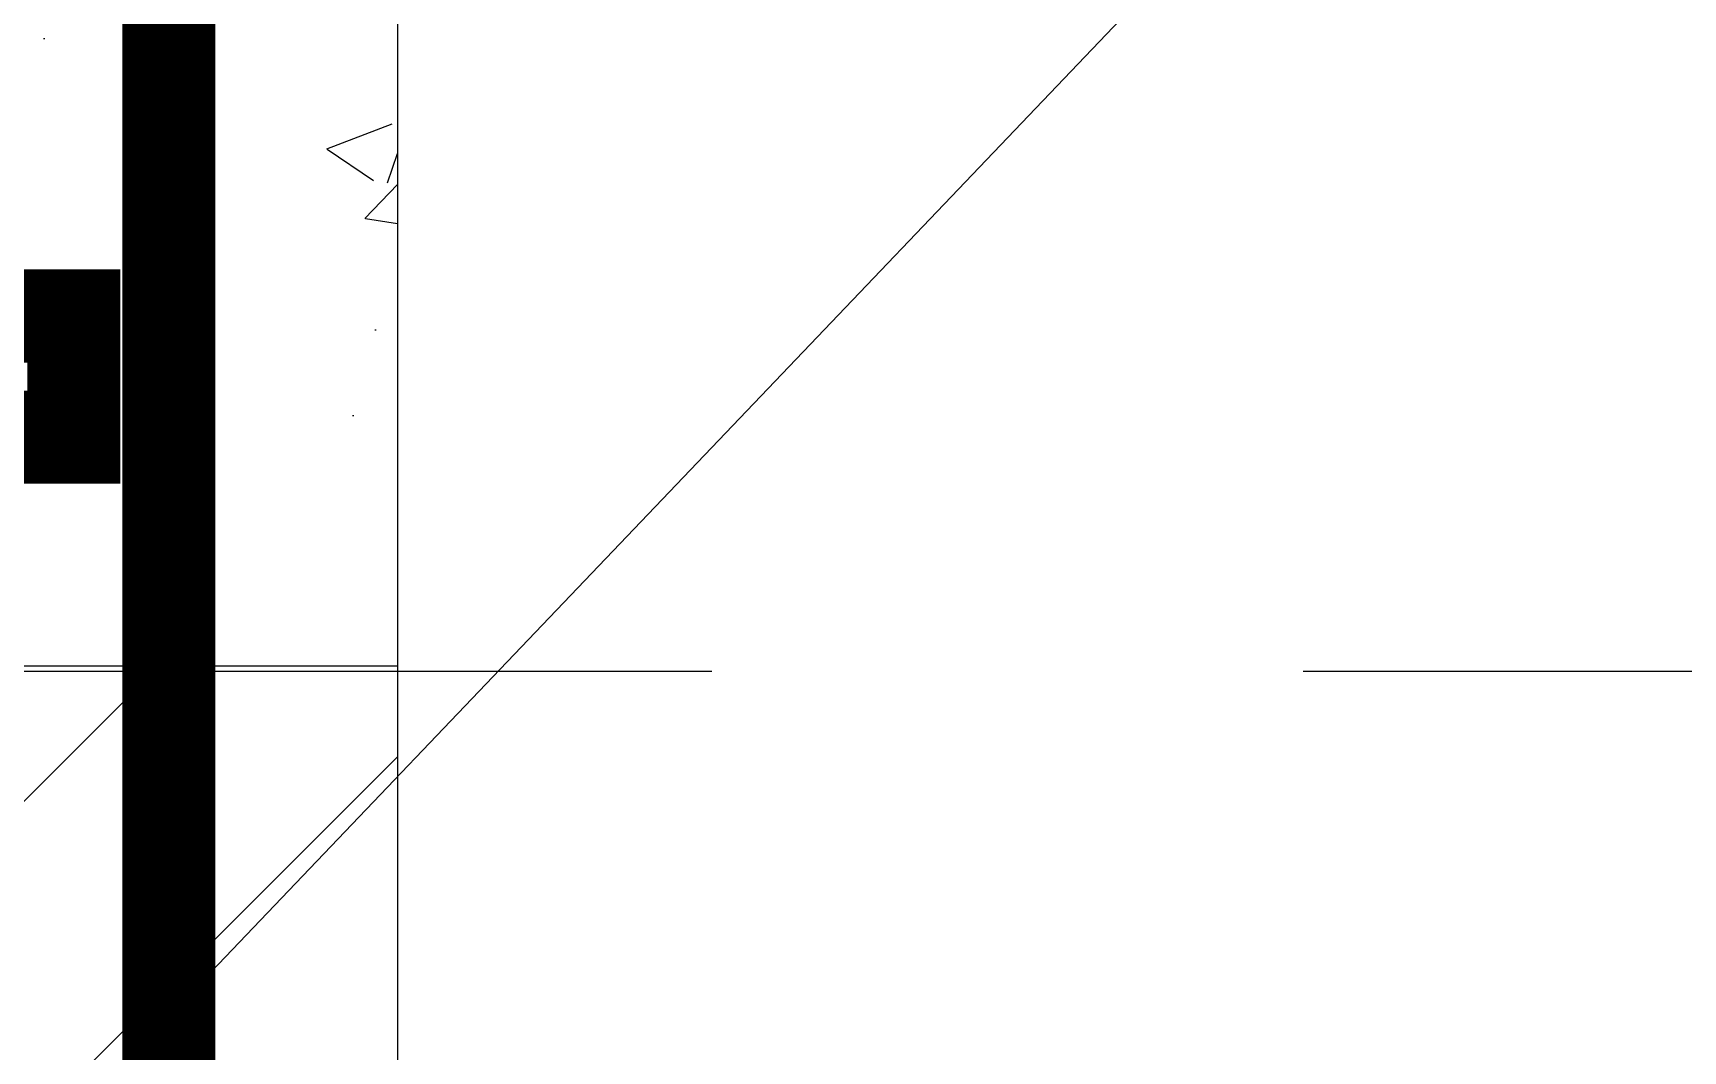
# Model space of a CAD drawing. Extents: x 2072855 to 2883818, y 17306032 to 17674225.
# Drawn here: x 2223621 to 2225118, y 17562251 to 17563176 of the extents above; entities that cross this region are included whole.
import ezdxf

# ---------------------------------------------------------------- set-up
doc = ezdxf.new("R2010")
doc.units = 0
doc.header["$LTSCALE"] = 1000
doc.header["$MEASUREMENT"] = 0
doc.linetypes.add('CENTER2', pattern=[28.575, 19.05, -3.175, 3.175, -3.175])

# ---------------------------------------------------------------- blocks, each defined once
blk = doc.blocks.new('Z333')
at = {"linetype": 'ByBlock'}
h = blk.add_hatch(dxfattribs=at)
h.set_pattern_fill('AR-CONC', color=256, scale=50, style=0)
h.set_pattern_definition([(50, (-589348, 857180.6), (358.6301, -31.37607), [37.5, -412.5]), (355, (-589348, 857180.6), (-69.37567, 376.09607), [30, -330]), (100.4514, (-589318.13, 857178), (289.2547, 344.71977), [31.8701, -350.57106]), (46.1842, (-589348, 857280.6), (533.62052, -82.7595), [56.25, -618.75]), (96.6356, (-589303.54, 857273.7), (467.33135, 487.05894), [47.80514, -525.8565]), (351.1842, (-589348, 857280.6), (467.331, 487.0593), [45, -495]), (21, (-589298, 857255.6), (298.45353, -201.30945), [37.5, -412.5]), (326, (-589298, 857255.6), (121.65767, 362.57502), [30, -330]), (71.4514, (-589273.14, 857238.83), (420.1113, 161.26525), [31.8701, -350.57106]), (37.5, (-589348.01, 857180.6), (6.079928, 166.446927), [0, -326, 0, -335, 0, -331.25]), (7.5, (-589348.01, 857180.6), (131.53477, 197.205856), [0, -191, 0, -318.5, 0, -126.25]), (327.5, (-589459.51, 857180.6), (266.91122, -11.277436), [0, -125, 0, -390, 0, -517.5]), (317.5, (-589509.51, 857180.6), (291.59308, 50.05249), [0, -162.5, 0, -259, 0, -367.5])])
h.paths.add_polyline_path([(-237800.67, 652555.49), (-236603.38, 652555.49), (-236603.38, 653758.51), (-237800.67, 653758.51)])
at = {"color": 2}
for p, q in [((-236603.38, 653758.51), (-236603.38, 649600.81)), ((-241726.8, 652558.51), (-236603.38, 652558.51))]:
    blk.add_line(p, q, dxfattribs=at)
for p, q in [((-236726.19, 651922.7), (-236726.19, 653638.46)), ((-235763.99, 653378.03), (-236726.19, 652370.26)), ((-237367.03, 651922.7), (-236731.21, 652558.51)), ((-237190.25, 651922.7), (-236603.38, 652509.57))]:
    blk.add_line(p, q)
at = {"color": 1, "linetype": 'CENTER2', "ltscale": 0.1}
blk.add_line((-238339.46, 652555.49), (-234550.34, 652555.49), dxfattribs=at)
at = {"const_width": 50}
for points in [[(-236791.21, 653469.15), (-236791.21, 653638.46), (-236726.19, 653638.46), (-236726.19, 651922.7), (-238218.52, 651922.7), (-238218.52, 651376.66), (-236726.19, 651376.66), (-236726.19, 650001.76), (-236824.17, 650001.76), (-236824.17, 650171.07)], [(-239736.69, 652770.51), (-239905.99, 652770.51), (-239905.99, 652681.32), (-238190.23, 652681.32), (-238190.23, 652681.32), (-237644.19, 652681.32), (-237644.19, 652681.32), (-236777.13, 652681.32), (-236777.13, 652746.35), (-236946.44, 652746.35)]]:
    blk.add_lwpolyline(points, dxfattribs=at)

msp = doc.modelspace()

# ---------------------------------------------------------------- block references
at = {"xscale": 1.689999997615814, "yscale": 1.690000001341105, "zscale": 1.69}
msp.add_blockref('Z333', (2623811.2, 16459777.4), dxfattribs=at)

doc.saveas('drawing.dxf')
